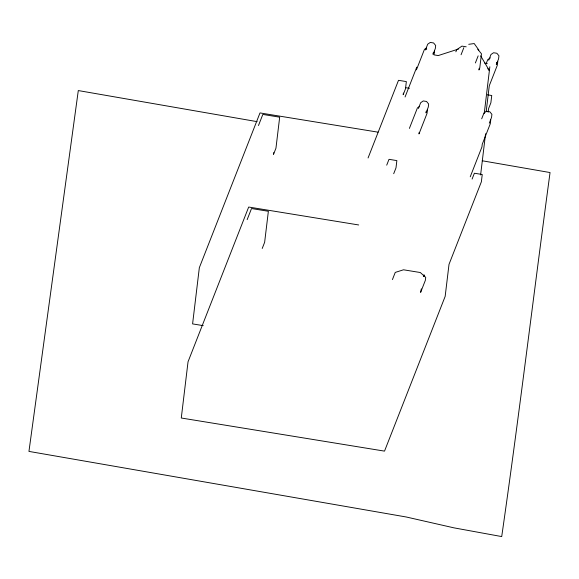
<?xml version="1.0" encoding="UTF-8"?>
<svg xmlns="http://www.w3.org/2000/svg" width="579" height="579" viewBox="0 0 579 579"><rect width="100%" height="100%" fill="white"/><g stroke="black" fill="none" stroke-linecap="round" stroke-linejoin="round"><path stroke-width="0.87" d="M273.737 152.603L273.527 154.376L275.951 148.188L279.679 117.175L262.83 114.425L258.48 125.527M403.389 93.096L403.194 94.71L405.488 88.869L406.357 81.596L398.504 80.315L368.07 157.966M419.167 132.381L418.979 133.93L427.02 113.426L427.483 109.547M426.202 111.313L426.021 112.854L428.272 107.115L428.641 104.039L426.578 101.484L423.256 100.941L420.672 102.736L418.422 108.476M433.237 52.776L433.056 54.31L435.307 48.571L435.676 45.495L433.613 42.969L430.291 42.426L427.707 44.192L425.456 49.939L426.752 49.049M434.518 51.003L434.055 54.882L438.245 55.562L458.597 48.991M423.857 276.617L424.074 274.859L423.727 276.61M479.18 68.228L478.963 69.994L479.767 67.946L481.467 53.804L477.755 49.258M484.21 113.629L489.848 66.766M486.172 111.689L489.291 85.699L497.332 65.195L497.795 61.316M480.606 174.974L485.564 133.727M488.148 112.21L488.582 108.628L490.869 102.78L491.745 95.513L487.38 94.797M496.608 62.315L496.333 64.624L498.577 58.877L498.946 55.801L496.883 53.275L493.561 52.74L490.985 54.506L488.734 60.245M490.76 119.86L490.29 123.74L482.256 144.243L481.931 146.957L470.235 176.798M421.317 288.878L420.629 292.381L425.37 280.287L425.717 277.377L420.325 272.528L403.52 269.792L395.247 272.412L392.432 279.585M247.168 219.636L251.518 208.534L268.367 211.277L264.639 242.297L262.215 248.478M405.061 96.99L416.75 67.157M416.424 69.871L424.458 49.367L426.419 48.021M386.714 165.16L389.008 159.319L396.861 160.6L395.993 167.867L393.698 173.714M409.389 128.415L417.423 107.911L419.384 106.55M455.861 51.806L456.665 49.758L461.941 46.117L466.189 46.805M461.065 54.752L463.851 47.659M475.381 62.952L478.16 55.852M486.128 63.777L487.735 59.673L490.341 57.886M481.699 118.789L483.95 113.043L486.505 111.255L489.827 111.79L491.911 114.353L491.542 117.421L489.291 123.168M472.102 179.077L474.389 173.23L482.249 174.511L481.373 181.784L449.014 264.35L445.164 296.376L384.521 451.128L181.278 418.009L188.037 361.788L248.681 207.036L358.683 224.963M468.729 44.308L474.215 43.555L478.847 50.105M484.717 63.14L487.265 63.552M405.85 87.733L409.418 88.312M378.044 132.164L259.993 112.927L199.342 267.679L192.59 323.9L203.236 325.637M257.119 121.648L78.295 90.563L28.95 451.403L406.161 516.975L454.045 527.867L501.711 536.574C519.16 415.404 533.708 293.864 550.05 172.549L482.242 160.774M487.793 68.698L489.378 70.645L480.664 55.852"/></g></svg>
